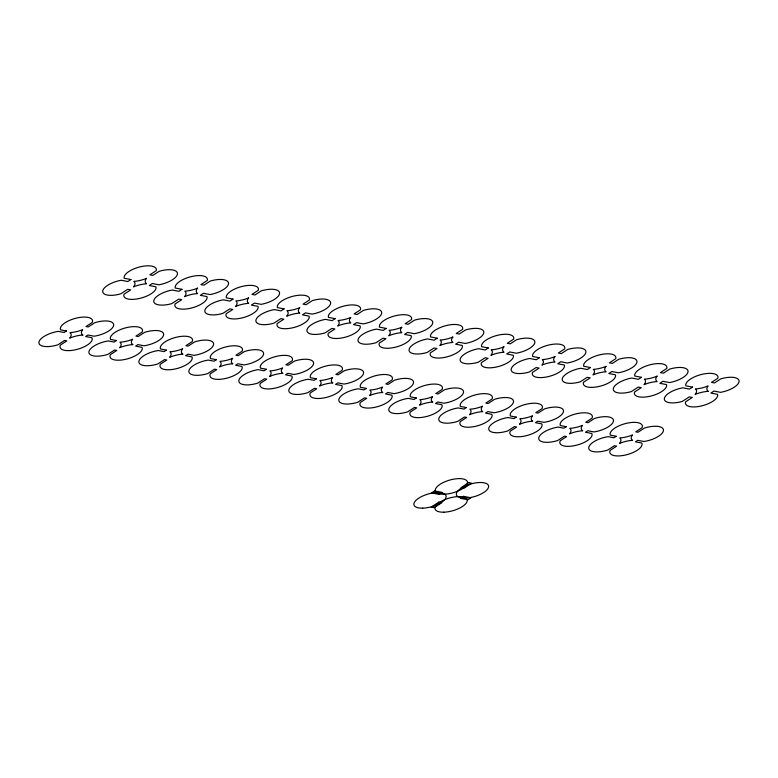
<?xml version="1.0" encoding="UTF-8"?>
<svg xmlns="http://www.w3.org/2000/svg" width="778" height="778" viewBox="0 0 778 778"><rect width="100%" height="100%" fill="white"/><g stroke="black" fill="none" stroke-linecap="round" stroke-linejoin="round"><path stroke-width="1.17" d="M130.918 279.535L127.855 281.529L121.183 280.255A16.688 6.574 -16 0 0 102.696 291.303A16.688 6.574 -16 0 0 120.746 293.831L127.689 289.309L130.685 289.883L124.033 294.21A16.688 6.574 -16 0 0 139.68 298.431A16.688 6.574 -16 0 0 155.911 286.8L149.269 285.526L152.342 283.523L158.936 284.787A16.688 6.574 -16 0 0 177.472 273.7A16.688 6.574 -16 0 0 159.218 271.269L152.867 275.402L149.872 274.829L156.232 270.686A16.688 6.574 -16 0 0 140.351 266.796A16.688 6.574 -16 0 0 124.208 278.252L130.918 279.535M66.431 330.981L64.127 332.478L58.292 331.36A16.688 6.574 -16 0 0 38.9 342.563A16.688 6.574 -16 0 0 57.873 344.81L64.584 340.443L66.84 340.871L60.421 345.053A16.688 6.574 -16 0 0 75.836 349.701A16.688 6.574 -16 0 0 91.979 337.749L85.648 336.534L87.953 335.026L94.128 336.213A16.688 6.574 -16 0 0 113.676 325.01A16.688 6.574 -16 0 0 94.673 322.753L88.206 326.964L85.95 326.536L92.261 322.423A16.688 6.574 -16 0 0 76.633 318.037A16.688 6.574 -16 0 0 60.538 329.853L66.431 330.981M181.974 289.319L178.911 291.312L172.239 290.029A16.688 6.574 -16 0 0 153.752 301.076A16.688 6.574 -16 0 0 171.802 303.605L178.746 299.092L181.741 299.666L175.089 303.984A16.688 6.574 -16 0 0 190.736 308.205A16.688 6.574 -16 0 0 206.967 296.574L200.325 295.3L203.398 293.306L209.992 294.57A16.688 6.574 -16 0 0 228.528 283.474A16.688 6.574 -16 0 0 210.274 281.043L203.924 285.176L200.928 284.602L207.288 280.459A16.688 6.574 -16 0 0 191.407 276.569A16.688 6.574 -16 0 0 175.264 288.025L181.974 289.319M116.418 340.55L114.113 342.057L108.268 340.939A16.688 6.574 -16 0 0 88.887 352.142A16.688 6.574 -16 0 0 107.85 354.379L114.561 350.012L116.817 350.45L110.398 354.622A16.688 6.574 -16 0 0 125.822 359.271A16.688 6.574 -16 0 0 141.956 347.319L135.625 346.103L137.939 344.596L144.115 345.782A16.688 6.574 -16 0 0 163.652 334.589A16.688 6.574 -16 0 0 144.659 332.323L138.183 336.534L135.926 336.106L142.248 331.992A16.688 6.574 -16 0 0 126.619 327.606A16.688 6.574 -16 0 0 110.515 339.422L116.418 340.55M233.03 299.092L229.967 301.086L223.296 299.812A16.688 6.574 -16 0 0 204.809 310.86A16.688 6.574 -16 0 0 222.858 313.388L229.802 308.866L232.797 309.44L226.145 313.767A16.688 6.574 -16 0 0 241.793 317.988A16.688 6.574 -16 0 0 258.024 306.347L251.382 305.073L254.455 303.08L261.048 304.344A16.688 6.574 -16 0 0 279.584 293.257A16.688 6.574 -16 0 0 261.33 290.826L254.98 294.959L251.984 294.385L258.345 290.243A16.688 6.574 -16 0 0 242.464 286.353A16.688 6.574 -16 0 0 226.32 297.809L233.03 299.092M166.395 350.119L164.09 351.627L158.255 350.508A16.688 6.574 -16 0 0 138.863 361.712A16.688 6.574 -16 0 0 157.837 363.948L164.547 359.582L166.803 360.019L160.385 364.192A16.688 6.574 -16 0 0 175.799 368.84A16.688 6.574 -16 0 0 191.942 356.888L185.611 355.672L187.916 354.175L194.092 355.361A16.688 6.574 -16 0 0 213.639 344.158A16.688 6.574 -16 0 0 194.636 341.902L188.169 346.113L185.913 345.675L192.224 341.571A16.688 6.574 -16 0 0 176.596 337.175A16.688 6.574 -16 0 0 160.501 348.991L166.395 350.119M284.087 308.866L281.023 310.869L274.352 309.586A16.688 6.574 -16 0 0 255.874 320.633A16.688 6.574 -16 0 0 273.914 323.162L280.858 318.64L283.853 319.213L277.201 323.541A16.688 6.574 -16 0 0 292.849 327.762A16.688 6.574 -16 0 0 309.08 316.131L302.438 314.857L305.511 312.863L312.104 314.127A16.688 6.574 -16 0 0 330.65 303.031A16.688 6.574 -16 0 0 312.386 300.6L306.036 304.733L303.041 304.159L309.401 300.016A16.688 6.574 -16 0 0 293.52 296.126A16.688 6.574 -16 0 0 277.376 307.582L284.087 308.866M216.381 359.699L214.076 361.196L208.232 360.078A16.688 6.574 -16 0 0 188.85 371.281A16.688 6.574 -16 0 0 207.814 373.528L214.524 369.161L216.78 369.589L210.361 373.761A16.688 6.574 -16 0 0 225.785 378.419A16.688 6.574 -16 0 0 241.919 366.457L235.588 365.242L237.903 363.744L244.078 364.931A16.688 6.574 -16 0 0 263.616 353.727A16.688 6.574 -16 0 0 244.623 351.471L238.146 355.682L235.89 355.254L242.211 351.141A16.688 6.574 -16 0 0 226.583 346.745A16.688 6.574 -16 0 0 210.488 358.561L216.381 359.699M335.143 318.649L332.08 320.643L325.408 319.369A16.688 6.574 -16 0 0 306.931 330.417A16.688 6.574 -16 0 0 324.971 332.935L331.914 328.423L334.91 328.997L328.267 333.324A16.688 6.574 -16 0 0 343.905 337.545A16.688 6.574 -16 0 0 360.146 325.904L353.504 324.63L356.567 322.637L363.161 323.901A16.688 6.574 -16 0 0 381.706 312.805A16.688 6.574 -16 0 0 363.443 310.383L357.092 314.506L354.097 313.933L360.457 309.8A16.688 6.574 -16 0 0 344.576 305.9A16.688 6.574 -16 0 0 328.433 317.366L335.143 318.649M266.368 369.268L264.053 370.766L258.218 369.647A16.688 6.574 -16 0 0 238.827 380.85A16.688 6.574 -16 0 0 257.8 383.097L264.51 378.73L266.766 379.158L260.348 383.34A16.688 6.574 -16 0 0 275.772 387.989A16.688 6.574 -16 0 0 291.906 376.037L285.575 374.821L287.879 373.314L294.055 374.5A16.688 6.574 -16 0 0 313.602 363.297A16.688 6.574 -16 0 0 294.599 361.041L288.132 365.252L285.876 364.824L292.188 360.71A16.688 6.574 -16 0 0 276.56 356.324A16.688 6.574 -16 0 0 260.465 368.14L266.368 369.268M386.199 328.423L383.136 330.417L376.464 329.143A16.688 6.574 -16 0 0 357.987 340.19A16.688 6.574 -16 0 0 376.027 342.719L382.971 338.197L385.966 338.77L379.324 343.098A16.688 6.574 -16 0 0 394.961 347.319A16.688 6.574 -16 0 0 411.202 335.688L404.56 334.414L407.623 332.42L414.217 333.684A16.688 6.574 -16 0 0 432.762 322.588A16.688 6.574 -16 0 0 414.499 320.157L408.149 324.29L405.153 323.716L411.523 319.573A16.688 6.574 -16 0 0 395.632 315.683A16.688 6.574 -16 0 0 379.489 327.139L386.199 328.423M316.345 378.837L314.04 380.345L308.195 379.226A16.688 6.574 -16 0 0 288.813 390.43A16.688 6.574 -16 0 0 307.777 392.666L314.487 388.3L316.743 388.737L310.325 392.909A16.688 6.574 -16 0 0 325.749 397.558A16.688 6.574 -16 0 0 341.882 385.606L335.551 384.39L337.866 382.883L344.041 384.069A16.688 6.574 -16 0 0 363.589 372.876A16.688 6.574 -16 0 0 344.586 370.61L338.109 374.821L335.853 374.393L342.174 370.279A16.688 6.574 -16 0 0 326.546 365.893A16.688 6.574 -16 0 0 310.451 377.709L316.345 378.837M437.255 338.206L434.192 340.2L427.521 338.916A16.688 6.574 -16 0 0 409.043 349.974A16.688 6.574 -16 0 0 427.083 352.492L434.027 347.98L437.022 348.554L430.38 352.872A16.688 6.574 -16 0 0 446.018 357.102A16.688 6.574 -16 0 0 462.258 345.461L455.616 344.187L458.68 342.194L465.273 343.458A16.688 6.574 -16 0 0 483.819 332.362A16.688 6.574 -16 0 0 465.555 329.94L459.205 334.063L456.209 333.49L462.579 329.347A16.688 6.574 -16 0 0 446.689 325.457A16.688 6.574 -16 0 0 430.545 336.913L437.255 338.206M366.331 388.407L364.016 389.914L358.181 388.796A16.688 6.574 -16 0 0 338.79 399.999A16.688 6.574 -16 0 0 357.763 402.236L364.474 397.869L366.73 398.307L360.311 402.479A16.688 6.574 -16 0 0 375.735 407.127A16.688 6.574 -16 0 0 391.869 395.175L385.538 393.96L387.843 392.462L394.028 393.649A16.688 6.574 -16 0 0 413.565 382.445A16.688 6.574 -16 0 0 394.563 380.189L388.096 384.4L385.839 383.962L392.151 379.859A16.688 6.574 -16 0 0 376.523 375.463A16.688 6.574 -16 0 0 360.428 387.279L366.331 388.407M488.312 347.98L485.248 349.974L478.577 348.7A16.688 6.574 -16 0 0 460.099 359.747A16.688 6.574 -16 0 0 478.139 362.276L485.083 357.754L488.078 358.327L481.436 362.655A16.688 6.574 -16 0 0 497.074 366.876A16.688 6.574 -16 0 0 513.315 355.245L506.673 353.971L509.736 351.967L516.329 353.231A16.688 6.574 -16 0 0 534.875 342.145A16.688 6.574 -16 0 0 516.611 339.714L510.261 343.847L507.266 343.273L513.636 339.13A16.688 6.574 -16 0 0 497.745 335.24A16.688 6.574 -16 0 0 481.601 346.696L488.312 347.98M416.308 397.986L414.003 399.484L408.158 398.365A16.688 6.574 -16 0 0 388.776 409.568A16.688 6.574 -16 0 0 407.74 411.815L414.45 407.448L416.707 407.876L410.288 412.048A16.688 6.574 -16 0 0 425.712 416.707A16.688 6.574 -16 0 0 441.855 404.745L435.515 403.529L437.829 402.031L444.005 403.218A16.688 6.574 -16 0 0 463.552 392.015A16.688 6.574 -16 0 0 444.549 389.759L438.072 393.969L435.816 393.542L442.137 389.428A16.688 6.574 -16 0 0 426.509 385.032A16.688 6.574 -16 0 0 410.414 396.848L416.308 397.986M539.368 357.754L536.305 359.757L529.633 358.473A16.688 6.574 -16 0 0 511.156 369.521A16.688 6.574 -16 0 0 529.196 372.049L536.139 367.527L539.135 368.111L532.492 372.429A16.688 6.574 -16 0 0 548.13 376.649A16.688 6.574 -16 0 0 564.371 365.018L557.729 363.744L560.792 361.751L567.386 363.015A16.688 6.574 -16 0 0 585.931 351.919A16.688 6.574 -16 0 0 567.668 349.487L561.317 353.62L558.322 353.047L564.692 348.904A16.688 6.574 -16 0 0 548.801 345.014A16.688 6.574 -16 0 0 532.658 356.47L539.368 357.754M466.294 407.555L463.98 409.053L458.145 407.935A16.688 6.574 -16 0 0 438.753 419.138A16.688 6.574 -16 0 0 457.727 421.384L464.437 417.018L466.693 417.446L460.275 421.627A16.688 6.574 -16 0 0 475.698 426.276A16.688 6.574 -16 0 0 491.832 414.324L485.501 413.108L487.806 411.601L493.991 412.787A16.688 6.574 -16 0 0 513.529 401.584A16.688 6.574 -16 0 0 494.536 399.328L488.059 403.539L485.803 403.111L492.114 398.997A16.688 6.574 -16 0 0 476.486 394.611A16.688 6.574 -16 0 0 460.391 406.427L466.294 407.555M590.424 367.537L587.361 369.531L580.689 368.257A16.688 6.574 -16 0 0 562.212 379.304A16.688 6.574 -16 0 0 580.252 381.833L587.195 377.311L590.191 377.884L583.549 382.212A16.688 6.574 -16 0 0 599.186 386.433A16.688 6.574 -16 0 0 615.427 374.792L608.785 373.518L611.848 371.524L618.442 372.788A16.688 6.574 -16 0 0 636.988 361.702A16.688 6.574 -16 0 0 618.724 359.271L612.383 363.404L609.378 362.83L615.748 358.687A16.688 6.574 -16 0 0 599.857 354.797A16.688 6.574 -16 0 0 583.714 366.253L590.424 367.537M516.271 417.125L513.966 418.632L508.122 417.514A16.688 6.574 -16 0 0 488.74 428.717A16.688 6.574 -16 0 0 507.703 430.954L514.414 426.587L516.67 427.025L510.251 431.197A16.688 6.574 -16 0 0 525.675 435.845A16.688 6.574 -16 0 0 541.819 423.893L535.478 422.678L537.793 421.17L543.968 422.357A16.688 6.574 -16 0 0 563.515 411.163A16.688 6.574 -16 0 0 544.512 408.897L538.036 413.108L535.779 412.68L542.101 408.567A16.688 6.574 -16 0 0 526.473 404.181A16.688 6.574 -16 0 0 510.378 415.997L516.271 417.125M434.552 490.908L431.489 492.902L439.006 494.341L442.069 492.348L434.552 490.908M438.841 502.121L431.148 507.13L434.143 507.703L441.836 502.695L438.841 502.121M468.726 482.632L461.023 487.631L464.019 488.205L471.721 483.206L468.726 482.632M641.49 377.311L638.417 379.304L631.746 378.03A16.688 6.574 -16 0 0 613.268 389.078A16.688 6.574 -16 0 0 631.308 391.606L638.252 387.084L641.257 387.658L634.605 391.986A16.688 6.574 -16 0 0 650.252 396.206A16.688 6.574 -16 0 0 666.483 384.575L659.841 383.301L662.905 381.308L669.498 382.572A16.688 6.574 -16 0 0 688.044 371.476A16.688 6.574 -16 0 0 669.78 369.044L663.44 373.177L660.434 372.604L666.804 368.461A16.688 6.574 -16 0 0 650.914 364.571A16.688 6.574 -16 0 0 634.78 376.027L641.49 377.311M566.258 426.694L563.943 428.201L558.108 427.083A16.688 6.574 -16 0 0 538.716 438.286A16.688 6.574 -16 0 0 557.69 440.523L564.4 436.157L566.656 436.594L560.238 440.766A16.688 6.574 -16 0 0 575.662 445.415A16.688 6.574 -16 0 0 591.795 433.463L585.464 432.247L587.769 430.749L593.954 431.936A16.688 6.574 -16 0 0 613.492 420.733A16.688 6.574 -16 0 0 594.499 418.476L588.022 422.687L585.766 422.25L592.077 418.146A16.688 6.574 -16 0 0 576.449 413.75A16.688 6.574 -16 0 0 560.355 425.566L566.258 426.694M463.494 496.335L460.43 498.328L467.948 499.777L471.011 497.774L463.494 496.335M616.234 436.273L613.93 437.771L608.085 436.653A16.688 6.574 -16 0 0 588.703 447.856A16.688 6.574 -16 0 0 607.667 450.102L614.387 445.736L616.633 446.164L610.224 450.336A16.688 6.574 -16 0 0 625.638 454.994A16.688 6.574 -16 0 0 641.782 443.032L635.441 441.816L637.756 440.319L643.931 441.505A16.688 6.574 -16 0 0 663.478 430.302A16.688 6.574 -16 0 0 644.476 428.046L637.999 432.257L635.743 431.829L642.064 427.715A16.688 6.574 -16 0 0 626.436 423.32A16.688 6.574 -16 0 0 610.341 435.135L616.234 436.273M692.546 387.094L689.473 389.088L682.802 387.804A16.688 6.574 -16 0 0 664.324 398.861A16.688 6.574 -16 0 0 682.364 401.38L689.308 396.868L692.313 397.441L685.661 401.769A16.688 6.574 -16 0 0 701.309 405.99A16.688 6.574 -16 0 0 717.54 394.349L710.898 393.075L713.961 391.081L720.554 392.345A16.688 6.574 -16 0 0 739.1 381.249A16.688 6.574 -16 0 0 720.836 378.828L714.496 382.951L711.491 382.377L717.861 378.244A16.688 6.574 -16 0 0 701.97 374.344A16.688 6.574 -16 0 0 685.836 385.81L692.546 387.094M422.775 508.151A16.688 6.574 -16 0 0 446.105 496.082A16.688 6.574 -16 0 0 421.102 496.802A16.688 6.574 -16 0 0 422.775 508.151M443.868 512.187A16.688 6.574 -16 0 0 467.199 500.128A16.688 6.574 -16 0 0 442.196 500.847A16.688 6.574 -16 0 0 443.868 512.187M444.17 494.224A16.688 6.574 -16 0 0 467.5 482.166A16.688 6.574 -16 0 0 442.497 482.885A16.688 6.574 -16 0 0 444.17 494.224M465.273 498.115A16.688 6.574 -16 0 0 488.603 486.046A16.688 6.574 -16 0 0 463.6 486.765A16.688 6.574 -16 0 0 465.273 498.115M619.483 443.441A16.688 6.574 -16 0 0 619.774 437.936A16.688 6.574 -16 0 0 632.495 434.931A16.688 6.574 -16 0 0 632.602 440.348A16.688 6.574 -16 0 0 619.483 443.441M708.223 391.353A16.688 6.574 -16 0 0 695.104 394.446A16.688 6.574 -16 0 0 695.396 388.942A16.688 6.574 -16 0 0 708.116 385.937A16.688 6.574 -16 0 0 708.223 391.353M657.06 376.163A16.688 6.574 -16 0 0 657.167 381.57A16.688 6.574 -16 0 0 644.048 384.672A16.688 6.574 -16 0 0 644.34 379.168A16.688 6.574 -16 0 0 657.06 376.163M606.004 366.38A16.688 6.574 -16 0 0 606.111 371.796A16.688 6.574 -16 0 0 592.992 374.889A16.688 6.574 -16 0 0 593.283 369.385A16.688 6.574 -16 0 0 606.004 366.38M554.947 356.606A16.688 6.574 -16 0 0 555.054 362.013A16.688 6.574 -16 0 0 541.935 365.115A16.688 6.574 -16 0 0 542.227 359.611A16.688 6.574 -16 0 0 554.947 356.606M503.891 346.823A16.688 6.574 -16 0 0 503.998 352.24A16.688 6.574 -16 0 0 490.879 355.332A16.688 6.574 -16 0 0 491.171 349.828A16.688 6.574 -16 0 0 503.891 346.823M452.835 337.049A16.688 6.574 -16 0 0 452.942 342.456A16.688 6.574 -16 0 0 439.823 345.558A16.688 6.574 -16 0 0 440.115 340.054A16.688 6.574 -16 0 0 452.835 337.049M401.769 327.275A16.688 6.574 -16 0 0 401.886 332.683A16.688 6.574 -16 0 0 388.767 335.785A16.688 6.574 -16 0 0 389.058 330.271A16.688 6.574 -16 0 0 401.769 327.275M350.713 317.492A16.688 6.574 -16 0 0 350.829 322.909A16.688 6.574 -16 0 0 337.71 326.001A16.688 6.574 -16 0 0 338.002 320.497A16.688 6.574 -16 0 0 350.713 317.492M299.656 307.718A16.688 6.574 -16 0 0 299.773 313.126A16.688 6.574 -16 0 0 286.654 316.228A16.688 6.574 -16 0 0 286.946 310.723A16.688 6.574 -16 0 0 299.656 307.718M248.6 297.935A16.688 6.574 -16 0 0 248.707 303.352A16.688 6.574 -16 0 0 235.598 306.444A16.688 6.574 -16 0 0 235.89 300.94A16.688 6.574 -16 0 0 248.6 297.935M197.544 288.161A16.688 6.574 -16 0 0 197.651 293.569A16.688 6.574 -16 0 0 184.542 296.671A16.688 6.574 -16 0 0 184.833 291.166A16.688 6.574 -16 0 0 197.544 288.161M146.488 278.378A16.688 6.574 -16 0 0 146.595 283.795A16.688 6.574 -16 0 0 133.485 286.887A16.688 6.574 -16 0 0 133.777 281.383A16.688 6.574 -16 0 0 146.488 278.378M582.615 430.769A16.688 6.574 -16 0 0 569.506 433.871A16.688 6.574 -16 0 0 569.797 428.367A16.688 6.574 -16 0 0 582.508 425.362A16.688 6.574 -16 0 0 582.615 430.769M532.638 421.199A16.688 6.574 -16 0 0 519.519 424.302A16.688 6.574 -16 0 0 519.811 418.797A16.688 6.574 -16 0 0 532.531 415.792A16.688 6.574 -16 0 0 532.638 421.199M482.652 411.63A16.688 6.574 -16 0 0 469.542 414.723A16.688 6.574 -16 0 0 469.834 409.218A16.688 6.574 -16 0 0 482.545 406.213A16.688 6.574 -16 0 0 482.652 411.63M432.675 402.061A16.688 6.574 -16 0 0 419.556 405.153A16.688 6.574 -16 0 0 419.848 399.649A16.688 6.574 -16 0 0 432.568 396.644A16.688 6.574 -16 0 0 432.675 402.061M382.688 392.482A16.688 6.574 -16 0 0 369.569 395.584A16.688 6.574 -16 0 0 369.861 390.079A16.688 6.574 -16 0 0 382.582 387.074A16.688 6.574 -16 0 0 382.688 392.482M332.712 382.912A16.688 6.574 -16 0 0 319.593 386.014A16.688 6.574 -16 0 0 319.884 380.51A16.688 6.574 -16 0 0 332.605 377.505A16.688 6.574 -16 0 0 332.712 382.912M282.725 373.343A16.688 6.574 -16 0 0 269.606 376.435A16.688 6.574 -16 0 0 269.898 370.931A16.688 6.574 -16 0 0 282.618 367.926A16.688 6.574 -16 0 0 282.725 373.343M232.748 363.773A16.688 6.574 -16 0 0 219.629 366.866A16.688 6.574 -16 0 0 219.921 361.362A16.688 6.574 -16 0 0 232.632 358.357A16.688 6.574 -16 0 0 232.748 363.773M182.762 354.194A16.688 6.574 -16 0 0 169.643 357.296A16.688 6.574 -16 0 0 169.935 351.792A16.688 6.574 -16 0 0 182.655 348.787A16.688 6.574 -16 0 0 182.762 354.194M132.785 344.625A16.688 6.574 -16 0 0 119.666 347.727A16.688 6.574 -16 0 0 119.958 342.213A16.688 6.574 -16 0 0 132.668 339.218A16.688 6.574 -16 0 0 132.785 344.625M82.799 335.055A16.688 6.574 -16 0 0 69.68 338.148A16.688 6.574 -16 0 0 69.971 332.644A16.688 6.574 -16 0 0 82.692 329.639A16.688 6.574 -16 0 0 82.799 335.055"/></g></svg>
